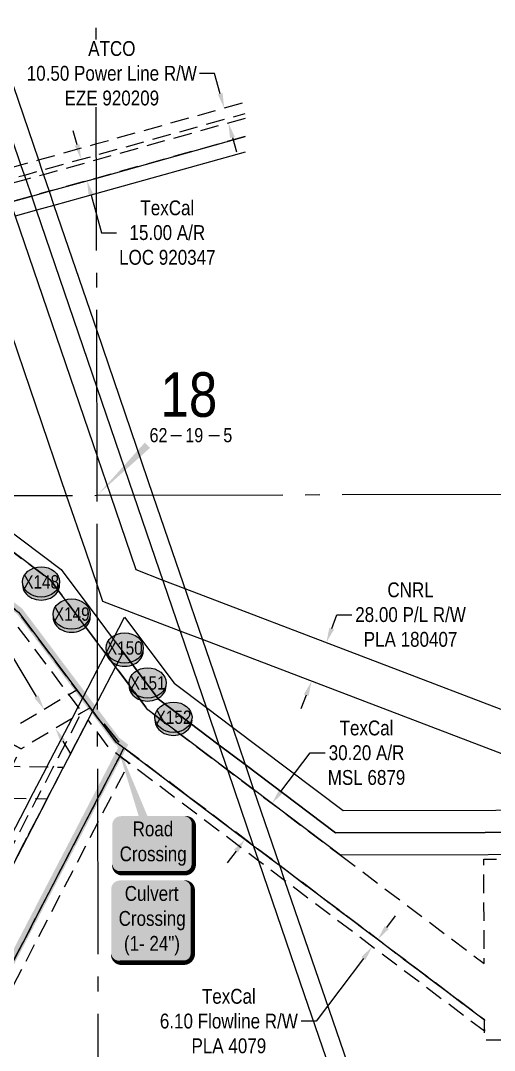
# Model space of a CAD drawing. Extents: x 500622 to 512229, y 6022177 to 6028063.
# Drawn here: x 510417 to 510736, y 6023573 to 6024267 of the extents above; entities that cross this region are included whole.
import ezdxf
from ezdxf.enums import TextEntityAlignment as Align

# ---------------------------------------------------------------- set-up
doc = ezdxf.new("R2010")
doc.units = 0
doc.header["$LTSCALE"] = 5
doc.header["$PDMODE"] = 3
doc.header["$PDSIZE"] = 30
for name, pattern in [('foc-ACCESSROAD', [3.75, 2.5, -1.25]), ('foc-EZE', [3.75, 2.5, -1.25]), ('foc-FLOWLINE', [3.75, 2.5, -1.25]), ('foc-QUARTERLINE', [33, 25, -3, 2, -3])]:
    doc.linetypes.add(name, pattern=pattern)
doc.layers.get('Defpoints').update_dxf_attribs({"color": 9})
for name, color, linetype in [('10', 1, 'Continuous'), ('9', 3, 'Continuous'), ('AS-POWER', 104, 'foc-POWER'), ('CG-NOTES', 7, 'Continuous'), ('F-AR', 190, 'foc-ACCESSROAD'), ('F-EZE', 190, 'foc-FLOWLINE'), ('F-FLOWLINE', 190, 'foc-FLOWLINE'), ('F-RW', 190, 'Continuous'), ('F-WS', 190, 'foc-ACCESSROAD'), ('L-QSEC', 8, 'foc-QUARTERLINE'), ('L-SECLBL', 7, 'Continuous'), ('L-SECQ', 8, 'foc-QUARTERLINE'), ('P-BUFFER OUTLINE 30m', 40, 'foc-EZE'), ('P-CROSSINGS', 250, 'Continuous')]:
    doc.layers.add(name, color=color, linetype=linetype)
for name, color, linetype, lineweight in [('AS-GENERAL', 48, 'Continuous', 18), ('F-AR-T', 190, 'Continuous', 9), ('F-EZE-T', 190, 'Continuous', 9), ('F-FLOWLINE-T', 190, 'Continuous', 9), ('F-RW-T', 190, 'Continuous', 9)]:
    doc.layers.add(name, color=color, linetype=linetype, lineweight=lineweight)
doc.styles.add('80', font='ARIALN.TTF', dxfattribs={"height": 10})
doc.styles.add('80CG', font='ARIALN.TTF', dxfattribs={"height": 10})
doc.styles.add('80L', font='ARIALN.TTF', dxfattribs={"height": 10})
doc.styles.add('Crossing', font='ARIALN.TTF', dxfattribs={"height": 10})
doc.styles.add('foc-LtypeFont', font='ARIALN.TTF', dxfattribs={"height": 7.35})
doc.styles.add('SIMPLEX', font='ARIALN.TTF')
doc.linetypes.add('foc-POWER', pattern='A,6,-1,["P",foc-LtypeFont,S=0.2,R=0,X=-0.625,Y=-0.75],-1.24,4', length=12.24)
doc.linetypes.add('foc-POWER-NOLINE', pattern='A,0,-4,["P",foc-LtypeFont,S=0.2,R=0,X=-0.625,Y=-0.75],-8.24', length=12.24)
doc.dimstyles.new('Compass 5 000', dxfattribs={"dimscale": 5, "dimtxt": 9, "dimasz": 2, "dimexe": 0.2, "dimexo": 0.0625, "dimgap": 0.5, "dimtad": 0, "dimtih": 1, "dimtoh": 1, "dimzin": 0, "dimdsep": 46, "dimtxsty": '80CG', "dimcen": 0.1, "dimse1": 1, "dimse2": 1, "dimclrd": 256, "dimclrt": 256, "dimaunit": 1, "dimadec": 4, "dimazin": 0, "dimtfac": 0.06, "dimtofl": 0, "dimtmove": 0, "dimatfit": 1, "dimfxl": 0.2, "dimtolj": 1, "dimtzin": 0, "dimlwd": -1, "dimarcsym": 0})

# ---------------------------------------------------------------- blocks, each defined once
blk = doc.blocks.new('L-SECLBL')
at = {"layer": '9', "color": 7}
for p, q in [((-5.08, -27.83), (-12.29, -27.83)), ((20.7, -27.83), (13.5, -27.83))]:
    blk.add_line(p, q, dxfattribs=at)
at = {"layer": '10', "color": 2, "style": 'SIMPLEX'}
blk.add_attdef('SEC', text='', height=30, dxfattribs=at).set_placement((0, 0), align=Align.MIDDLE)
at = {"layer": '10', "color": 5, "style": '80L'}
blk.add_attdef('TWP', text='', height=9.5, dxfattribs=at).set_placement((-14.43, -27.37), align=Align.MIDDLE_RIGHT)
blk.add_attdef('RGE', text='', height=9.5, dxfattribs=at).set_placement((3.62, -27.37), align=Align.MIDDLE_CENTER)
blk.add_attdef('MER', text='', height=9.5, dxfattribs=at).set_placement((23.17, -27.37), align=Align.MIDDLE_LEFT)
blk = doc.blocks.new('*D988')
at = {"layer": 'Defpoints', "color": 0, "transparency": 16777216}
for p in [(510512.75, 6024196.43), (510557.19, 6024197.94), (510515.58, 6024186.32)]:
    blk.add_point(p, dxfattribs=at)
at = {"layer": 'F-EZE-T', "transparency": 16777216}
for p, q in [((510547.84, 6024231.43), (510537.84, 6024231.43)), ((510551.68, 6024217.68), (510547.84, 6024231.43)), ((510559.88, 6024188.3), (510562.57, 6024178.67))]:
    blk.add_line(p, q, dxfattribs=at)
for points in [[(510553.29, 6024218.13), (510550.08, 6024217.24), (510554.37, 6024208.05)], [(510561.49, 6024188.75), (510558.28, 6024187.86), (510557.19, 6024197.94)]]:
    blk.add_solid(points, dxfattribs=at)
at = {"layer": 'F-EZE-T', "transparency": 16777216, "insert": (510478.7, 6024231.43), "char_height": 10, "attachment_point": 5, "style": '80CG', "bg_fill": 3, "box_fill_scale": 1.1, "bg_fill_color": 256, "bg_fill_true_color": 13158600, "bg_fill_transparency": 0}
blk.add_mtext('\\A1;ATCO\\P10.50 Power Line R/W\\PEZE 920209', dxfattribs=at)
blk = doc.blocks.new('*D989')
at = {"layer": 'Defpoints', "color": 0, "transparency": 16777216}
for p in [(510507.9, 6024187.49), (510457.99, 6024173.56), (510511.93, 6024173.04)]:
    blk.add_point(p, dxfattribs=at)
at = {"layer": 'F-AR-T', "transparency": 16777216}
for p, q in [((510455.3, 6024183.2), (510452.61, 6024192.83)), ((510464.7, 6024149.48), (510471.78, 6024124.11)), ((510471.78, 6024124.11), (510481.78, 6024124.11))]:
    blk.add_line(p, q, dxfattribs=at)
for points in [[(510456.9, 6024183.64), (510453.69, 6024182.75), (510457.99, 6024173.56)], [(510466.31, 6024149.93), (510463.1, 6024149.03), (510462.02, 6024159.11)]]:
    blk.add_solid(points, dxfattribs=at)
at = {"layer": 'F-AR-T', "transparency": 16777216, "insert": (510516.08, 6024124.11), "char_height": 10, "attachment_point": 5, "style": '80CG'}
blk.add_mtext('\\A1;TexCal\\P15.00 A/R\\PLOC 920347', dxfattribs=at)
blk = doc.blocks.new('*D1003')
at = {"layer": 'Defpoints', "color": 0, "transparency": 16777216}
for p in [(510432.13, 6023802.53), (510433, 6023803.05), (510439.82, 6023789.63)]:
    blk.add_point(p, dxfattribs=at)
at = {"layer": 'F-EZE-T', "transparency": 16777216}
for p, q in [((510410.6, 6023840.62), (510400.6, 6023840.62)), ((510427.88, 6023811.64), (510410.6, 6023840.62)), ((510445.81, 6023781.56), (510450.94, 6023772.97))]:
    blk.add_line(p, q, dxfattribs=at)
for points in [[(510429.31, 6023812.5), (510426.45, 6023810.79), (510433, 6023803.05)], [(510447.25, 6023782.41), (510444.38, 6023780.71), (510440.69, 6023790.15)]]:
    blk.add_solid(points, dxfattribs=at)
at = {"layer": 'F-EZE-T', "transparency": 16777216, "insert": (510341.46, 6023840.62), "char_height": 10, "attachment_point": 5, "style": '80CG', "bg_fill": 3, "box_fill_scale": 1.1, "bg_fill_color": 256, "bg_fill_true_color": 13158600, "bg_fill_transparency": 0}
blk.add_mtext('\\A1;ATCO\\P15.00 Power Line R/W\\PEZE 910335', dxfattribs=at)
blk = doc.blocks.new('*D1133')
at = {"layer": 'Defpoints', "color": 0, "transparency": 16777216}
for p in [(510623.19, 6023848.09), (510623.26, 6023848.06), (510613.27, 6023821.93)]:
    blk.add_point(p, dxfattribs=at)
at = {"layer": 'F-RW-T', "transparency": 16777216}
for p, q in [((510626.76, 6023857.43), (510630.33, 6023866.77)), ((510630.33, 6023866.77), (510640.33, 6023866.77)), ((510609.64, 6023812.61), (510606.07, 6023803.27))]:
    blk.add_line(p, q, dxfattribs=at)
for points in [[(510625.2, 6023858.02), (510628.32, 6023856.83), (510623.19, 6023848.09)], [(510608.08, 6023813.21), (510611.19, 6023812.02), (510613.21, 6023821.95)]]:
    blk.add_solid(points, dxfattribs=at)
at = {"layer": 'F-RW-T', "transparency": 16777216, "insert": (510679.87, 6023866.77), "char_height": 10, "attachment_point": 5, "style": '80CG'}
blk.add_mtext('\\A1;CNRL\\P28.00 P/L R/W\\PPLA 180407', dxfattribs=at)
blk = doc.blocks.new('*D1143')
at = {"layer": 'Defpoints', "color": 0, "transparency": 16777216}
for p in [(510578.98, 6023707.5), (510575.31, 6023702.63), (510654.11, 6023643.14)]:
    blk.add_point(p, dxfattribs=at)
at = {"layer": 'F-FLOWLINE-T', "transparency": 16777216}
for p, q in [((510663.81, 6023655.99), (510669.84, 6023663.97)), ((510648.09, 6023635.16), (510616.23, 6023592.95)), ((510616.23, 6023592.95), (510606.23, 6023592.95))]:
    blk.add_line(p, q, dxfattribs=at)
for points in [[(510662.48, 6023657), (510665.14, 6023654.99), (510657.79, 6023648.01)], [(510646.76, 6023636.17), (510649.42, 6023634.16), (510654.11, 6023643.14)]]:
    blk.add_solid(points, dxfattribs=at)
at = {"layer": 'F-FLOWLINE-T', "transparency": 16777216, "insert": (510557.51, 6023592.95), "char_height": 10, "attachment_point": 5, "style": '80CG'}
blk.add_mtext('\\A1;TexCal\\P6.10 Flowline R/W\\PPLA 4079', dxfattribs=at)
blk = doc.blocks.new('*D1144')
at = {"layer": 'Defpoints', "color": 0, "transparency": 16777216}
for p in [(510582.39, 6023742.74), (510586.55, 6023739.61), (510564.2, 6023718.65)]:
    blk.add_point(p, dxfattribs=at)
at = {"layer": 'F-AR-T', "transparency": 16777216}
for p, q in [((510592.57, 6023747.59), (510612.3, 6023773.72)), ((510612.3, 6023773.72), (510622.3, 6023773.72)), ((510562.34, 6023707.53), (510556.31, 6023699.55))]:
    blk.add_line(p, q, dxfattribs=at)
for points in [[(510591.24, 6023748.59), (510593.9, 6023746.58), (510586.55, 6023739.61)], [(510561.01, 6023708.53), (510563.67, 6023706.53), (510568.36, 6023715.51)]]:
    blk.add_solid(points, dxfattribs=at)
at = {"layer": 'F-AR-T', "transparency": 16777216, "insert": (510650.22, 6023773.72), "char_height": 10, "attachment_point": 5, "style": '80CG'}
blk.add_mtext('\\A1;TexCal\\P30.20 A/R\\PMSL 6879', dxfattribs=at)
blk = doc.blocks.new('*U1168')
h = blk.add_hatch(color=59)
edge = h.paths.add_edge_path()
edge.add_line((-21.5, -20), (21.5, -20))
edge.add_arc((21.5, -14), 6, 270, 360)
edge.add_line((27.5, -14), (27.5, 12.5))
edge.add_arc((21.5, 12.5), 6, 0, 90)
edge.add_line((21.5, 18.5), (-21.5, 18.5))
edge.add_arc((-21.5, 12.5), 6, 90, 180)
edge.add_line((-27.5, 12.5), (-27.5, -14))
edge.add_arc((-21.5, -14), 6, 180, 270)
at = {"color": 1, "flags": 128}
blk.add_lwpolyline([(-25.8, 71.28, 0, 7.5, 0), (0, 0, 0, 0, 0)], format="xyseb", dxfattribs=at)
blk.add_lwpolyline([(-21.5, -20, 3, 3, 0), (21.5, -20, 3, 3, 0.414214), (27.5, -14, 3, 3, 0), (27.5, 12.5, 3, 0, 0.414214), (21.5, 18.5, 0, 0, 0), (-21.5, 18.5, 0, 0, 0.414214), (-27.5, 12.5, 0, 0, 0), (-27.5, -14, 0, 3, 0.414214)], format="xyseb", close=True, dxfattribs=at)
at = {"color": 1, "style": '80'}
blk.add_attdef('ENTER_TEXT_001', (-35.99, -5), '', height=10, dxfattribs=at)
blk = doc.blocks.new('*U1148')
h = blk.add_hatch(color=254)
edge = h.paths.add_edge_path()
edge.add_line((-21.5, -28.5), (21.5, -28.5))
edge.add_arc((21.5, -22.5), 6, 270, 360)
edge.add_line((27.5, -22.5), (27.5, 21))
edge.add_arc((21.5, 21), 6, 0, 90)
edge.add_line((21.5, 27), (-21.5, 27))
edge.add_arc((-21.5, 21), 6, 90, 180)
edge.add_line((-27.5, 21), (-27.5, -22.5))
edge.add_arc((-21.5, -22.5), 6, 180, 270)
at = {"color": 160, "flags": 128}
blk.add_lwpolyline([(-21.5, -28.5, 3, 3, 0), (21.5, -28.5, 3, 3, 0.414214), (27.5, -22.5, 3, 3, 0), (27.5, 21, 3, 0, 0.414214), (21.5, 27, 0, 0, 0), (-21.5, 27, 0, 0, 0.414214), (-27.5, 21, 0, 0, 0), (-27.5, -22.5, 0, 3, 0.414214)], format="xyseb", close=True, dxfattribs=at)
at = {"color": 160, "style": '80'}
blk.add_attdef('ENTER_TEXT_001', (-26.85, -4.92), '', height=10, dxfattribs=at)
blk = doc.blocks.new('xing2')
h = blk.add_hatch(color=50)
h.dxf.hatch_style = 1
edge = h.paths.add_edge_path()
edge.add_ellipse((0, 0), major_axis=(-12.5, 0), ratio=0.816297, start_angle=0, end_angle=360)
h = blk.add_hatch(color=250)
h.dxf.hatch_style = 1
edge = h.paths.add_edge_path()
edge.add_ellipse((0, -2.05), major_axis=(-12.5, 0), ratio=0.816297, start_angle=0, end_angle=180)
edge.add_line((12.5, -2.05), (12.5, 0))
edge.add_ellipse((0, 0), major_axis=(-12.5, 0), ratio=0.816297, start_angle=0, end_angle=180, ccw=False)
edge.add_line((-12.5, 0), (-12.5, -2.05))
at = {"color": 250}
blk.add_ellipse((0, 0), major_axis=(-12.5, 0), ratio=0.816297, dxfattribs=at)
blk.add_ellipse((0, -2.05), major_axis=(-12.5, 0), ratio=0.816297, start_param=0, end_param=3.141593, dxfattribs=at)
at = {"color": 250, "style": 'Crossing'}
blk.add_attdef('CROSSING', text='', height=9, dxfattribs=at).set_placement((0.09, 0.02), align=Align.MIDDLE_CENTER)
at = {"color": 250, "style": 'Crossing', "flags": 1}
for tag, p in [('OWNER', (0.09, -12.49)), ('DESCRIPTION', (0.09, -25.77)), ('LOCATION', (0.09, -39.3)), ('DWG_REF', (0.09, -52.84))]:
    blk.add_attdef(tag, text='', height=9, dxfattribs=at).set_placement(p, align=Align.MIDDLE_CENTER)

msp = doc.modelspace()

# ---------------------------------------------------------------- linework, layer by layer
at = {"layer": 'AS-GENERAL', "const_width": 0.999, "flags": 128}
msp.add_lwpolyline([(510483.572, 6023780.767), (510473.491, 6023793.297)], dxfattribs=at)
at = {"layer": 'AS-POWER', "linetype": 'foc-POWER-NOLINE', "flags": 128}
for points in [[(508327.399, 6024141.431), (508384.161, 6024141.764), (508648.994, 6024142.494), (508844.709, 6024143.002), (509028.145, 6024144.835), (509256.304, 6024147.109), (509907.517, 6024219.816), (509919.997, 6024221.206), (509961.766, 6024210.917), (509991.73, 6024188.567), (510002.716, 6024180.37), (510052.236, 6024143.43), (510056.216, 6024140.407), (510068.153, 6024131.338), (510080.283, 6024122.125), (510084.071, 6024119.247), (510125.674, 6024087.695), (510191.804, 6024037.541), (510203.435, 6024028.762), (510210.2, 6024023.654), (510210.613, 6024023.343), (510211.411, 6024022.74), (510214.932, 6024020.083), (510215.502, 6024019.651), (510296.096, 6023958.814), (510298.091, 6023957.307), (510312.188, 6023946.666), (510314.054, 6023945.258), (510415.8, 6023868.457), (510450.414, 6023822.362), (510455.051, 6023816.189), (510457.074, 6023813.494), (510459.126, 6023810.762), (510464.115, 6023804.118), (510465.786, 6023801.893), (510469.381, 6023797.106), (510481.306, 6023781.226), (510486.885, 6023777.014), (510574.205, 6023711.101), (510591.554, 6023698.005), (510729.603, 6023593.801)], [(510046.731, 6022929.448), (510147.001, 6023121.844), (510162.742, 6023152.054), (510193.75, 6023211.555), (510205.263, 6023233.651), (510284.258, 6023385.234), (510289.056, 6023394.443), (510295.994, 6023407.755), (510298.139, 6023412.148), (510312.696, 6023441.967), (510363.564, 6023539.574), (510378.408, 6023568.057), (510389.417, 6023589.185), (510469.503, 6023743.519), (510484.036, 6023771.525), (510486.885, 6023777.014)]]:
    msp.add_lwpolyline(points, dxfattribs=at)
at = {"layer": 'F-AR', "flags": 128}
msp.add_lwpolyline([(510568.432, 6024188.804), (510468.549, 6024160.935), (510436.504, 6024151.994), (510424.746, 6024148.714), (510259.276, 6024102.498), (510252.192, 6024093.087), (510231.479, 6024065.74), (510227.901, 6024061.012), (510221.68, 6024052.811), (510209.893, 6024061.798), (510217.636, 6024072.351), (510250.247, 6024115.553), (510419.885, 6024162.933), (510420.71, 6024163.164), (510431.646, 6024166.215), (510432.471, 6024166.446), (510468.514, 6024176.502), (510568.396, 6024204.37)], dxfattribs=at)
at = {"layer": 'F-EZE', "flags": 128}
msp.add_lwpolyline([(510568.404, 6024201.066), (510468.521, 6024173.184), (510432.683, 6024163.179), (510420.923, 6024159.896), (510406.457, 6024155.858), (510379.585, 6024148.356), (510263.867, 6024116.055), (510252.198, 6024093.077), (510233.623, 6024056.416), (510228.934, 6024047.334), (510226.399, 6024042.165), (510218.747, 6024026.294), (510216.061, 6024020.789), (510215.502, 6024019.648), (510212.833, 6024014.201), (510207.624, 6024003.582), (510202.271, 6024006.298), (510207.863, 6024017.93), (510210.613, 6024023.343), (510211.195, 6024024.534), (510213.887, 6024030.035), (510224.069, 6024051.006), (510221.681, 6024052.81), (510227.902, 6024061.012), (510231.48, 6024065.739), (510256.142, 6024114.093), (510251.059, 6024112.665), (510250.247, 6024115.553), (510257.52, 6024125.187), (510376.188, 6024158.312), (510403.056, 6024165.812), (510417.521, 6024169.85), (510429.284, 6024173.133), (510468.496, 6024184.08), (510568.379, 6024211.962)], dxfattribs=at)
for points in [[(510451.921, 6023796.852), (510417.558, 6023776.343), (510402.13, 6023784.646), (510449.774, 6023813.054), (510455.051, 6023816.189), (510457.074, 6023813.494), (510459.126, 6023810.762), (510464.115, 6023804.118), (510458.27, 6023800.635), (510451.921, 6023796.852)], [(510319.395, 6023438.588), (510302.006, 6023402.969), (510298.139, 6023412.148), (510312.696, 6023441.967), (510363.564, 6023539.574), (510378.408, 6023568.057), (510389.417, 6023589.185), (510469.503, 6023743.519), (510484.036, 6023771.525), (510490.109, 6023766.94), (510469.54, 6023727.302), (510396.073, 6023585.724), (510385.06, 6023564.59), (510370.216, 6023536.108), (510319.395, 6023438.588)]]:
    msp.add_lwpolyline(points, close=True, dxfattribs=at)
at = {"layer": 'F-FLOWLINE', "flags": 128}
msp.add_lwpolyline([(510469.381, 6023797.106), (510481.306, 6023781.226), (510486.885, 6023777.014), (510574.205, 6023711.101), (510591.554, 6023698.005), (510729.603, 6023593.801), (510729.631, 6023586.14), (510595.07, 6023687.712), (510577.72, 6023700.809), (510490.109, 6023766.94), (510484.036, 6023771.525), (510476.945, 6023776.877), (510469.404, 6023786.919), (510462.67, 6023795.888), (510446.147, 6023764.048), (510445.81, 6023763.399), (510435.004, 6023742.574), (510434.671, 6023741.932), (510362.636, 6023603.113), (510351.637, 6023582.007), (510336.794, 6023553.525), (510285.744, 6023455.567), (510282.579, 6023449.082), (510273.7, 6023430.895), (510269.042, 6023421.354), (510178.493, 6023247.6), (510176.209, 6023243.219), (510166.98, 6023225.505), (510162.183, 6023216.3), (510148.087, 6023189.252), (510128.646, 6023151.945), (510112.904, 6023121.736), (510044.987, 6022991.418), (510034.636, 6022971.555), (510031.579, 6022965.685), (510026.164, 6022955.298), (510015.994, 6022935.785), (509987.534, 6022881.179), (509980.648, 6022881.156), (509988.132, 6022895.518), (510010.588, 6022938.603), (510019.366, 6022955.446), (510023.929, 6022964.2), (510024.78, 6022965.833), (510027.811, 6022971.649), (510029.274, 6022974.544), (510038.162, 6022991.511), (510039.581, 6022994.235), (510106.017, 6023121.714), (510121.761, 6023151.923), (510142.598, 6023191.911), (510156.693, 6023218.958), (510160.162, 6023225.614), (510161.573, 6023228.322), (510165.927, 6023236.679), (510166.261, 6023237.32), (510173.085, 6023250.418), (510263.597, 6023424.102), (510265.898, 6023428.815), (510270.561, 6023438.373), (510279.435, 6023456.544), (510280.3, 6023458.314), (510331.386, 6023556.342), (510336.726, 6023566.587), (510346.23, 6023584.825), (510351.569, 6023595.07), (510357.227, 6023605.926), (510427.842, 6023742.011), (510428.175, 6023742.653), (510439.004, 6023763.522), (510439.341, 6023764.171), (510458.274, 6023800.649), (510458.607, 6023801.298), (510456.011, 6023804.757), (510452.198, 6023809.833), (510449.773, 6023813.059), (510445.538, 6023818.701), (510411.441, 6023864.108), (510365.09, 6023899.136), (510363.062, 6023900.669), (510310.423, 6023940.452), (510308.42, 6023941.966), (510302.238, 6023946.634), (510294.466, 6023952.512), (510292.473, 6023954.018), (510270.152, 6023970.884), (510268.175, 6023972.378), (510212.832, 6024014.2), (510212.239, 6024014.645), (510207.831, 6024017.977), (510207.473, 6024018.258), (510199.84, 6024024.025), (510122.043, 6024082.905), (510125.674, 6024087.695), (510191.804, 6024037.541), (510203.435, 6024028.762), (510210.2, 6024023.654), (510210.613, 6024023.343), (510211.411, 6024022.74), (510214.932, 6024020.083), (510215.502, 6024019.651), (510296.096, 6023958.814), (510298.091, 6023957.307), (510312.188, 6023946.666), (510314.054, 6023945.258), (510415.8, 6023868.457), (510450.414, 6023822.362), (510455.051, 6023816.189), (510457.074, 6023813.494), (510459.126, 6023810.762), (510464.115, 6023804.118), (510465.786, 6023801.893), (510469.381, 6023797.106)], close=True, dxfattribs=at)
at = {"layer": 'F-RW'}
for points in [[(510756.468, 6023180.372), (510608.469, 6023610.775), (510577.72, 6023700.809), (510574.205, 6023711.101), (510556.8, 6023762.061), (510551.039, 6023778.931), (510542.396, 6023804.238), (510493.556, 6023947.249), (510468.873, 6024019.515), (510427.982, 6024139.241), (510424.746, 6024148.714), (510420.923, 6024159.896), (510419.885, 6024162.933), (510417.521, 6024169.85), (510388.217, 6024255.573), (510383.388, 6024269.809), (510378.518, 6024284.069), (510290.55, 6024541.622), (510287.626, 6024550.183), (510275.743, 6024584.972), (510271.847, 6024596.376), (510219.167, 6024750.553), (510185.013, 6024850.407)], [(510197.915, 6024850.448), (510232.034, 6024750.595), (510280.725, 6024608.087), (510284.621, 6024596.683), (510296.504, 6024561.892), (510299.425, 6024553.339), (510390.439, 6024286.872), (510395.307, 6024272.617), (510429.283, 6024173.134), (510431.646, 6024166.215), (510432.683, 6024163.179), (510436.504, 6024151.994), (510439.74, 6024142.522), (510468.786, 6024057.473), (510506.42, 6023947.289), (510560.072, 6023790.897), (510568.389, 6023765.835), (510574.15, 6023748.964), (510591.554, 6023698.005), (510595.07, 6023687.712), (510620.015, 6023614.672), (510767.501, 6023185.705)], [(510363.844, 6024280.618), (510368.699, 6024266.351), (510373.547, 6024252.053), (510403.056, 6024165.812), (510405.42, 6024158.893), (510406.457, 6024155.858), (510410.279, 6024144.672), (510413.515, 6024135.2), (510468.979, 6023972.887), (510477.755, 6023947.2), (510494.868, 6023897.119), (510513.096, 6023890.08), (510527.972, 6023884.464), (510884.163, 6023748.382)], [(510840.084, 6023735.276), (510539.796, 6023849.998), (510524.812, 6023855.723), (510472.618, 6023875.666), (510469.178, 6023885.749), (510460.862, 6023910.125), (510448.245, 6023947.106), (510386.696, 6024127.513), (510383.402, 6024137.166), (510379.585, 6024148.356), (510378.55, 6024151.388), (510376.188, 6024158.312), (510346.461, 6024245.443), (510341.422, 6024259.94), (510336.468, 6024274.187)], [(510410.279, 6024144.672), (510424.746, 6024148.714), (510436.504, 6024151.994), (510468.549, 6024160.935), (510568.432, 6024188.804)], [(510568.455, 6024178.435), (510468.573, 6024150.567), (510439.74, 6024142.522), (510427.982, 6024139.241), (510413.515, 6024135.2)], [(510831.694, 6023705.277), (510632.675, 6023704.788), (510574.15, 6023748.964), (510556.8, 6023762.061), (510502.889, 6023802.755), (510481.213, 6023831.621), (510474.553, 6023840.489), (510469.266, 6023847.53), (510437.384, 6023889.986), (510362.082, 6023946.827)], [(510378.599, 6023946.88), (510444.532, 6023897.112), (510469.227, 6023864.236), (510479.665, 6023850.342), (510486.32, 6023841.463), (510510.035, 6023809.883), (510551.039, 6023778.931), (510568.389, 6023765.835), (510629.415, 6023719.77), (510830.88, 6023720.265)], [(510277.446, 6023461.266), (510336.682, 6023574.936), (510351.525, 6023603.418), (510423.474, 6023742.06), (510423.808, 6023742.703), (510434.652, 6023763.6), (510434.989, 6023764.25), (510451.931, 6023796.883), (510456.011, 6023804.757), (510459.126, 6023810.762), (510469.305, 6023830.377), (510474.553, 6023840.489), (510479.665, 6023850.342), (510487.321, 6023865.097), (510520.754, 6023820.574), (510542.396, 6023804.238), (510560.072, 6023790.897), (510634.422, 6023734.772), (510840.079, 6023735.277)], [(510830.88, 6023720.265), (510629.415, 6023719.77), (510568.389, 6023765.835), (510551.039, 6023778.931), (510510.035, 6023809.883), (510486.32, 6023841.463), (510481.213, 6023831.621), (510469.354, 6023808.772), (510465.786, 6023801.893), (510462.67, 6023795.888), (510446.147, 6023764.048), (510445.81, 6023763.399), (510435.004, 6023742.574), (510434.671, 6023741.932), (510362.636, 6023603.113), (510351.637, 6023582.007), (510336.794, 6023553.525)]]:
    msp.add_lwpolyline(points, dxfattribs=at)
at = {"layer": 'F-WS', "flags": 128}
for points in [[(510632.675, 6023704.788), (510729.461, 6023631.73), (510729.193, 6023702.024), (510831.858, 6023702.276), (510841.866, 6023702.3), (510851.14, 6023702.323), (510851.407, 6023631.778), (510851.529, 6023599.224), (510851.598, 6023580.376), (510848.496, 6023580.368), (510838.489, 6023580.343), (510830.868, 6023580.325), (510813.625, 6023580.283), (510807.188, 6023580.267), (510801.589, 6023580.253), (510801.182, 6023580.252), (510795.076, 6023580.237), (510787.61, 6023580.219), (510758.457, 6023580.149), (510729.651, 6023580.078), (510729.631, 6023586.14), (510729.603, 6023593.801), (510591.554, 6023698.005), (510574.205, 6023711.101), (510486.885, 6023777.014), (510481.306, 6023781.226), (510469.381, 6023797.106), (510465.786, 6023801.893), (510464.115, 6023804.118), (510459.126, 6023810.762), (510457.074, 6023813.494), (510455.051, 6023816.189), (510450.414, 6023822.362), (510415.8, 6023868.457), (510314.054, 6023945.258), (510312.188, 6023946.666), (510298.091, 6023957.307), (510296.096, 6023958.814), (510215.502, 6024019.651), (510214.932, 6024020.083), (510211.411, 6024022.74), (510210.613, 6024023.343), (510210.2, 6024023.654), (510203.435, 6024028.762), (510191.804, 6024037.541), (510125.674, 6024087.695), (510084.071, 6024119.247), (510080.283, 6024122.125), (510068.153, 6024131.338), (510056.216, 6024140.407), (510052.236, 6024143.43), (510002.716, 6024180.37), (509991.73, 6024188.567), (509998.044, 6024188.587), (510007.843, 6024188.617), (510029.536, 6024188.686), (510029.515, 6024197.866), (510040.828, 6024189.326), (510074.225, 6024164.116), (510086.191, 6024155.084), (510098.349, 6024145.907), (510113.909, 6024134.161), (510209.893, 6024061.798), (510221.68, 6024052.811), (510224.049, 6024051.021), (510228.914, 6024047.349), (510229.659, 6024046.787), (510362.083, 6023946.827), (510437.384, 6023889.986), (510469.266, 6023847.53), (510474.553, 6023840.489), (510481.213, 6023831.621), (510502.889, 6023802.755), (510556.8, 6023762.061), (510574.15, 6023748.964), (510632.675, 6023704.788)], [(510445.81, 6023763.399), (510435.004, 6023742.574), (510428.175, 6023742.653), (510423.808, 6023742.703), (510399.831, 6023742.979), (510357.636, 6023663.563), (510350.09, 6023667.114), (510333.565, 6023674.826), (510248.76, 6023714.803), (510294.722, 6023801.981), (510308.877, 6023828.929), (510402.13, 6023784.646), (510417.558, 6023776.343), (510411.359, 6023764.678), (510434.989, 6023764.25), (510439.341, 6023764.171), (510446.147, 6023764.048), (510445.81, 6023763.399)], [(510147.001, 6023121.844), (510021.631, 6022881.287), (510030.104, 6022881.314), (510053.034, 6022881.386), (510053.114, 6022855.337), (510053.143, 6022846.348), (510053.161, 6022840.347), (510053.236, 6022816.172), (510053.26, 6022808.67), (510053.316, 6022790.393), (510053.393, 6022765.69), (510053.412, 6022759.439), (510037.514, 6022759.389), (509974.672, 6022759.189), (509961.952, 6022759.149), (509931.466, 6022759.053), (509931.454, 6022762.892), (509931.384, 6022785.464), (509931.332, 6022801.988), (509931.302, 6022811.545), (509931.188, 6022848.354), (509931.133, 6022865.84), (509931.086, 6022881), (509941.647, 6022881.034), (509948.676, 6022881.055), (509953.827, 6022881.072), (509961.742, 6022881.096), (509966.007, 6022881.11), (509978.189, 6022881.149), (509980.648, 6022881.156), (509987.534, 6022881.179), (510015.994, 6022935.785), (510026.164, 6022955.298), (510031.579, 6022965.685), (510034.636, 6022971.555), (510044.987, 6022991.418), (510112.904, 6023121.736), (510128.646, 6023151.945), (510148.087, 6023189.252), (510162.183, 6023216.3), (510166.98, 6023225.505), (510176.209, 6023243.219), (510178.493, 6023247.6), (510269.042, 6023421.354), (510273.7, 6023430.895), (510282.579, 6023449.082), (510285.744, 6023455.567), (510336.794, 6023553.525), (510351.637, 6023582.007), (510362.636, 6023603.113), (510434.671, 6023741.932), (510435.004, 6023742.574), (510445.81, 6023763.399), (510446.147, 6023764.048), (510462.67, 6023795.888), (510465.786, 6023801.893), (510469.381, 6023797.106), (510481.306, 6023781.226), (510486.885, 6023777.014), (510484.036, 6023771.525), (510469.503, 6023743.519), (510389.417, 6023589.185), (510378.408, 6023568.057), (510363.564, 6023539.574), (510312.696, 6023441.967), (510298.139, 6023412.148), (510295.994, 6023407.755), (510289.056, 6023394.443), (510284.258, 6023385.234), (510205.263, 6023233.651), (510193.75, 6023211.555), (510162.742, 6023152.054), (510147.001, 6023121.844)]]:
    msp.add_lwpolyline(points, close=True, dxfattribs=at)
at = {"layer": 'L-QSEC'}
msp.add_line((510468.816, 6023947.173), (511270.901, 6023949.714), dxfattribs=at)
at = {"layer": 'L-QSEC', "flags": 128}
msp.add_lwpolyline([(509667.172, 6023944.634), (510468.816, 6023947.173)], dxfattribs=at)
at = {"layer": 'L-SECLBL', "flags": 128}
msp.add_lwpolyline([(510468.816, 6023947.173, 0, 4.997, 0), (510502.628, 6023980.892, 0, 0, 0)], format="xyseb", dxfattribs=at)
at = {"layer": 'L-SECQ'}
for p, q in [((510468.816, 6023947.173), (510467.2, 6024751.354)), ((510470.431, 6023142.99), (510468.816, 6023947.173))]:
    msp.add_line(p, q, dxfattribs=at)
at = {"layer": 'P-BUFFER OUTLINE 30m', "linetype": 'Continuous', "const_width": 4.997, "flags": 128}
msp.add_lwpolyline([(509029.052, 6024145.844), (509256.243, 6024148.107), (509907.406, 6024220.81), (509920.063, 6024222.219), (509962.202, 6024211.839), (509992.328, 6024189.368), (510014.698, 6024172.679), (510008.625, 6024139.732), (510066.101, 6024096.437), (510095.633, 6024111.732), (510416.515, 6023869.169), (510482.02, 6023781.939), (510486.543, 6023778.524), (510064.289, 6022965.316), (510068.84, 6022955.649)], dxfattribs=at)

# ---------------------------------------------------------------- block references
ref = msp.add_blockref('*U1148', (510505.739, 6023660.788), dxfattribs=dict(xscale=0.9984126106049139, yscale=0.9984126106049139, zscale=0.9984126106049139))
ref.add_attrib('ENTER_TEXT_001', 'Culvert', (510487.388, 6023673.989), dxfattribs={"color": 160, "height": 9.9841, "style": '80'})
ref.add_attrib('ENTER_TEXT_002', 'Crossing', (510483.298, 6023657.171), dxfattribs={"color": 160, "height": 9.9841, "style": '80'})
ref.add_attrib('ENTER_TEXT_003', '(1- 24")', (510486.87, 6023640.361), dxfattribs={"color": 160, "height": 9.9841, "style": '80'})
at = {"layer": 'CG-NOTES'}
ref = msp.add_blockref('*U1168', (510506.417, 6023712.587), dxfattribs=dict(at, xscale=0.9984126106049139, yscale=0.9984126106049139, zscale=0.9984126106049139))
ref.add_attrib('ENTER_TEXT_001', 'Road', (510492.728, 6023717.471), dxfattribs={"layer": '0', "color": 1, "height": 9.9841, "style": '80'})
ref.add_attrib('ENTER_TEXT_002', 'Crossing', (510483.977, 6023700.654), dxfattribs={"layer": '0', "color": 1, "height": 9.9841, "style": '80'})
at = {"layer": 'L-SECLBL', "xscale": 0.9994589999999924, "yscale": 0.9994589999999924, "zscale": 0.9994589999999924}
msp.add_blockref('L-SECLBL', (510530.606, 6024015.063), dxfattribs=at).add_auto_attribs({'SEC': '18', 'TWP': '62', 'RGE': '19', 'MER': '5'})
at = {"layer": 'P-CROSSINGS', "color": 2, "xscale": 0.999461, "yscale": 0.999461, "zscale": 0.999461}
for p, values in [((510487.377, 6023844.314), {'CROSSING': 'X150'}), ((510502.77, 6023820.794), {'CROSSING': 'X151'}), ((510520.218, 6023797.676), {'CROSSING': 'X152'})]:
    msp.add_blockref('xing2', p, dxfattribs=at).add_auto_attribs(values)

# ---------------------------------------------------------------- dimensions: what is measured, and where the dimension line sits
at = {"layer": 'F-AR-T'}
dim = msp.add_linear_dim(base=(510457.985, 6024173.564), p1=(510511.934, 6024173.04), p2=(510507.901, 6024187.492), angle=105.589779, text='TexCal\\P15.00 A/R\\PLOC 920347', dimstyle='Compass 5 000', override={"dimtfill": 0}, dxfattribs=at)
dim.commit()
dim.dimension.update_dxf_attribs({"geometry": '*D989', "text_midpoint": (510516.083, 6024124.115), "dimtype": 161})
dim = msp.add_linear_dim(base=(510586.548, 6023739.605), p1=(510564.203, 6023718.651), p2=(510582.39, 6023742.744), angle=52.953333, text='TexCal\\P30.20 A/R\\PMSL 6879', dimstyle='Compass 5 000', dxfattribs=at)
dim.commit()
dim.dimension.update_dxf_attribs({"geometry": '*D1144', "text_midpoint": (510650.222, 6023773.715), "dimtype": 161})
at = {"layer": 'F-FLOWLINE-T'}
dim = msp.add_linear_dim(base=(510654.114, 6023643.144), p1=(510578.98, 6023707.497), p2=(510575.307, 6023702.63), angle=232.953444, text='TexCal\\P6.10 Flowline R/W\\PPLA 4079', dimstyle='Compass 5 000', dxfattribs=at)
dim.commit()
dim.dimension.update_dxf_attribs({"geometry": '*D1143', "text_midpoint": (510557.51, 6023592.952), "dimtype": 161})
at = {"layer": 'F-RW-T'}
dim = msp.add_aligned_dim(p1=(510613.272, 6023821.927), p2=(510623.257, 6023848.061), distance=0.071, text='CNRL\\P28.00 P/L R/W\\PPLA 180407', dimstyle='Compass 5 000', dxfattribs=at)
dim.commit()
dim.dimension.update_dxf_attribs({"geometry": '*D1133', "text_midpoint": (510679.868, 6023866.769)})

# ---------------------------------------------------------------- next in the draw order: dimensions: what is measured, and where the dimension line sits
at = {"layer": 'F-EZE-T'}
for base, p1, p2, angle, text, picture, middle in [((510557.193, 6024197.936), (510512.754, 6024196.435), (510515.577, 6024186.319), 285.596896, 'ATCO\\P10.50 Power Line R/W\\PEZE 920209', '*D988', (510478.702, 6024231.432)), ((510433, 6023803.053), (510439.82, 6023789.63), (510432.127, 6023802.532), 120.805275, 'ATCO\\P15.00 Power Line R/W\\PEZE 910335', '*D1003', (510341.462, 6023840.618))]:
    dim = msp.add_linear_dim(base=base, p1=p1, p2=p2, angle=angle, text=text, dimstyle='Compass 5 000', override={"dimtfill": 1}, dxfattribs=at)
    dim.commit()
    dim.dimension.update_dxf_attribs({"geometry": picture, "text_midpoint": middle, "dimtype": 161})

# ---------------------------------------------------------------- next in the draw order: block references
at = {"layer": 'P-CROSSINGS', "color": 2, "xscale": 0.999461, "yscale": 0.999461, "zscale": 0.999461}
for p, values in [((510431.058, 6023888.859), {'CROSSING': 'X148'}), ((510451.616, 6023867.198), {'CROSSING': 'X149'})]:
    msp.add_blockref('xing2', p, dxfattribs=at).add_auto_attribs(values)

doc.saveas('drawing.dxf')
